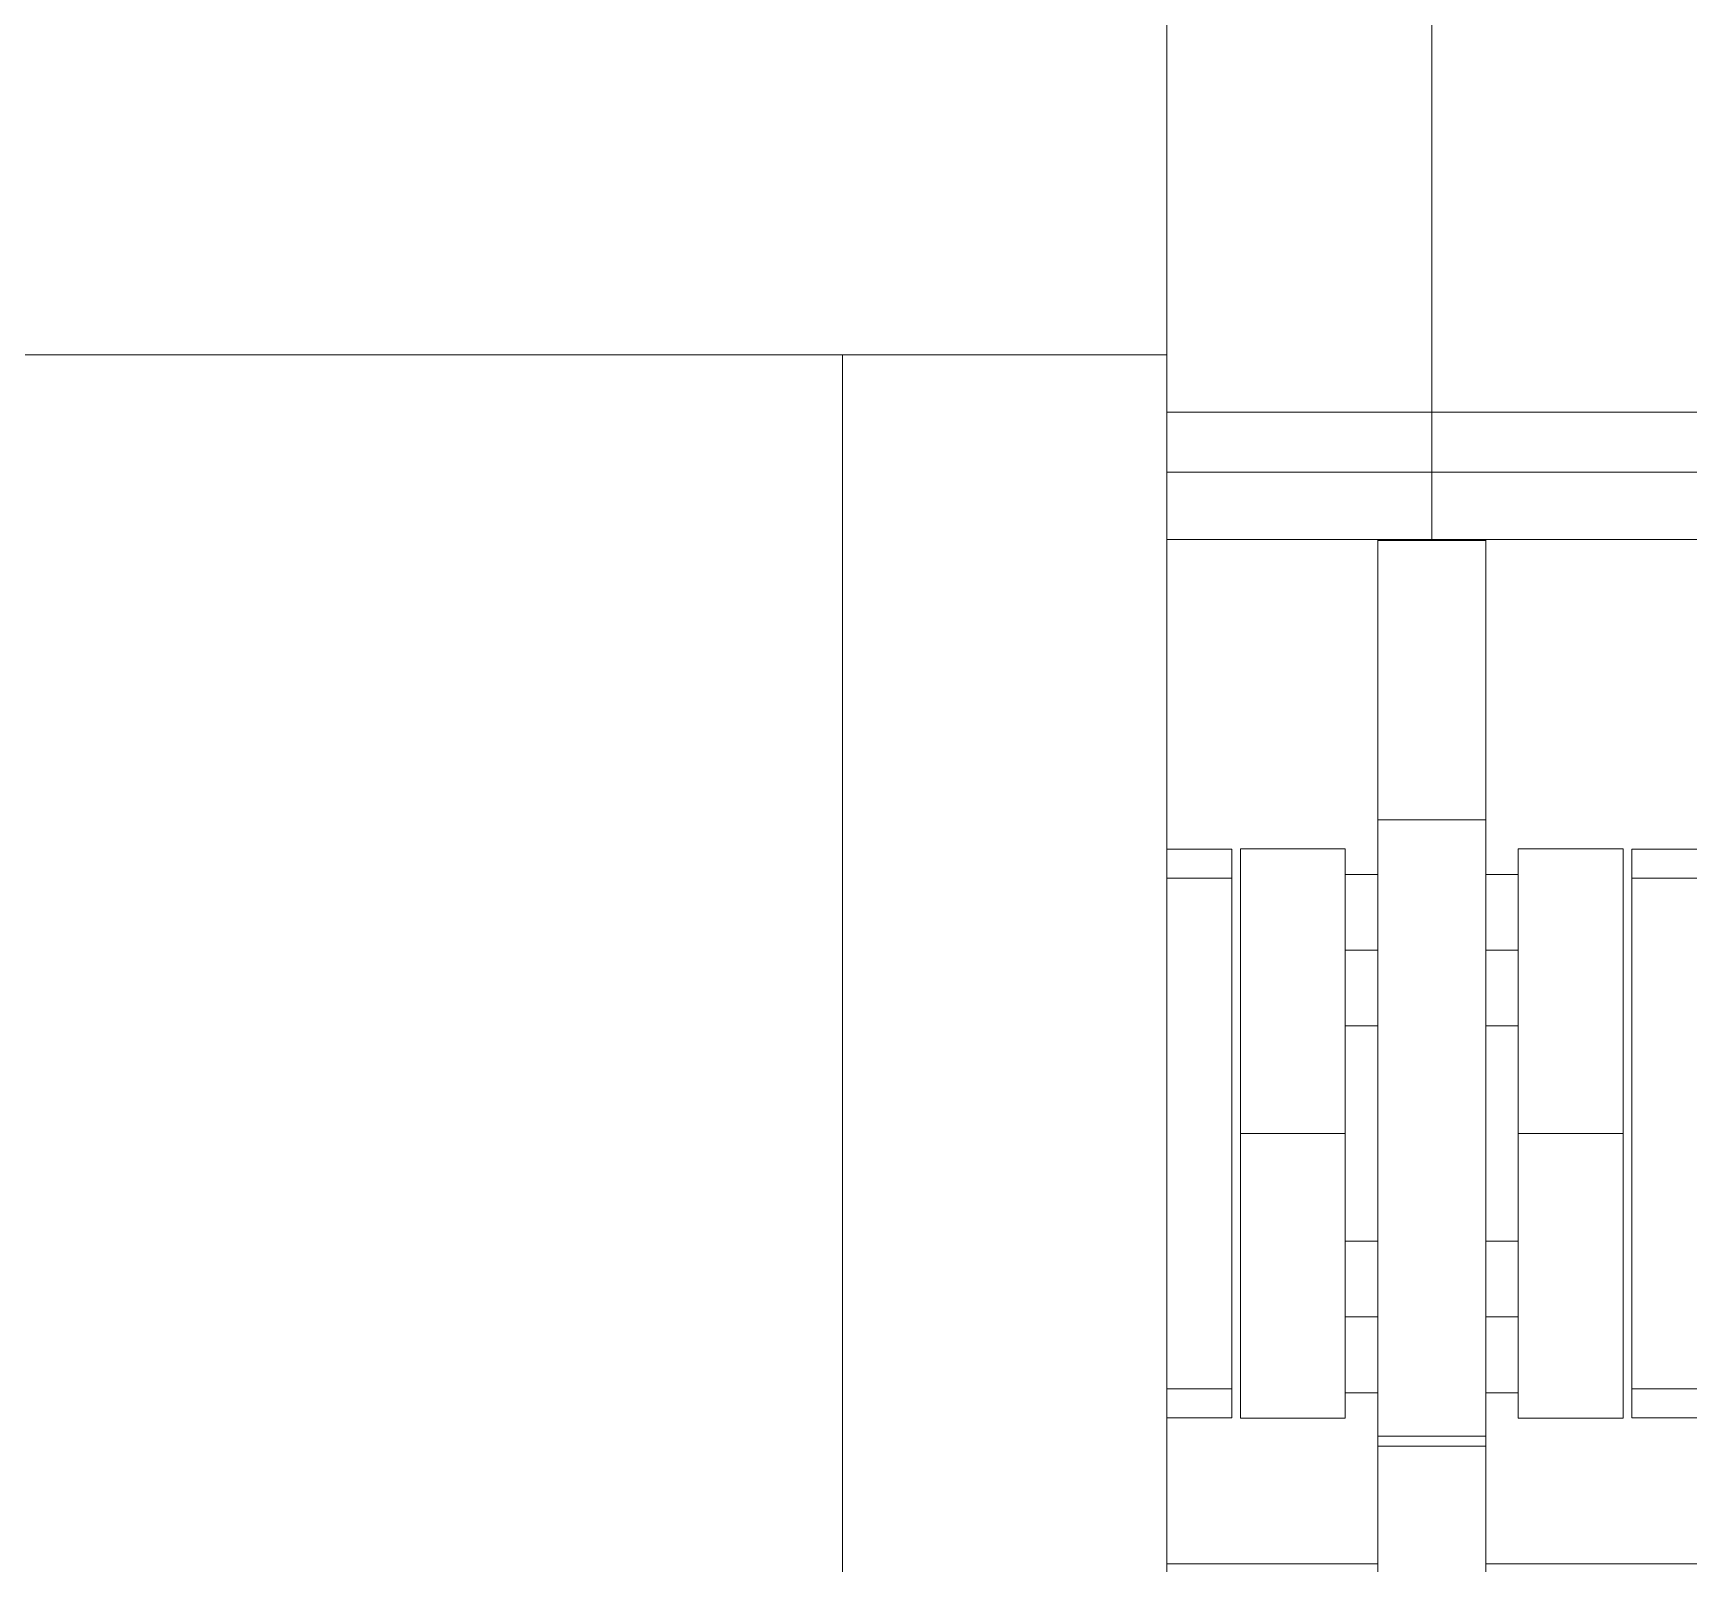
# Model space of a CAD drawing. Header units: millimetres. Extents: x -46169 to 237885, y -84465 to 18123.
# Drawn here: x 117610.4 to 117764.2, y -80615.1 to -80473.6 of the extents above; entities that cross this region are included whole.
import ezdxf

# ---------------------------------------------------------------- set-up
doc = ezdxf.new("R2010")
doc.units = ezdxf.units.MM
doc.header["$MEASUREMENT"] = 0
doc.linetypes.add('Wipeout_Contour', pattern=[1000, 0, -1000])
doc.layers.add('New_A-20-M_Floor_Slab', color=7, linetype='Continuous')
doc.layers.add('New_A-35-M_FFE_Fixed', color=7, linetype='Continuous')
doc.layers.add('New_A-20-M_Floor_Slab_Pen_No__89', color=8, linetype='Continuous', lineweight=20)
doc.layers.add('New_A-35-M_FFE_Fixed_Pen_No__1', color=7, linetype='Continuous', lineweight=13)

# ---------------------------------------------------------------- blocks, each defined once
blk = doc.blocks.new('Section Elem_7_2', base_point=(64459.15, -84332.61))
at = {"color": 254, "linetype": 'Wipeout_Contour', "lineweight": 0, "ltscale": 2282536.204057424}
blk.add_wipeout([(117715.23, -80520.4), (117715.23, -80549.04), (117721.23, -80549.04), (117721.23, -80601.62), (117715.23, -80601.62), (117715.23, -80615.11), (117734.73, -80615.11), (117734.73, -80599.29), (117731.73, -80599.29), (117731.73, -80601.65), (117722.05, -80601.65), (117722.05, -80549.01), (117731.73, -80549.01), (117731.73, -80551.38), (117734.73, -80551.38), (117734.73, -80520.4)], dxfattribs=at).dxf.layer = 'New_A-20-M_Floor_Slab'
at = {"color": 254, "linetype": 'Wipeout_Contour', "lineweight": 0, "ltscale": 2282904.390494386}
blk.add_wipeout([(117764.23, -80520.4), (117744.73, -80520.4), (117744.73, -80551.38), (117747.73, -80551.38), (117747.73, -80549.01), (117757.42, -80549.01), (117757.42, -80601.65), (117747.73, -80601.65), (117747.73, -80599.29), (117744.73, -80599.29), (117744.73, -80615.11), (117764.23, -80615.11), (117764.23, -80601.62), (117758.23, -80601.62), (117758.23, -80549.04), (117764.23, -80549.04)], dxfattribs=at).dxf.layer = 'New_A-20-M_Floor_Slab'
at = {"color": 254, "linetype": 'Wipeout_Contour', "lineweight": 0, "ltscale": 570662.751442}
blk.add_wipeout([(117731.73, -80585.29), (117734.73, -80585.29), (117734.73, -80565.38), (117731.73, -80565.38)], dxfattribs=at).dxf.layer = 'New_A-20-M_Floor_Slab'
at = {"color": 254, "linetype": 'Wipeout_Contour', "lineweight": 0, "ltscale": 570705.664948}
blk.add_wipeout([(117747.73, -80565.38), (117744.73, -80565.38), (117744.73, -80585.29), (117747.73, -80585.29)], dxfattribs=at).dxf.layer = 'New_A-20-M_Floor_Slab'
blk = doc.blocks.new('Section Elem_28_2', base_point=(64459.15, -84332.61))
at = {"color": 254, "linetype": 'Wipeout_Contour', "lineweight": 0, "ltscale": 570502.796897}
blk.add_wipeout([(117739.73, -80480.58), (117764.23, -80480.58), (117764.23, -80473.58), (117739.73, -80473.58)], dxfattribs=at).dxf.layer = 'New_A-35-M_FFE_Fixed'
at = {"color": 254, "linetype": 'Wipeout_Contour', "lineweight": 0, "ltscale": 570534.452948}
blk.add_wipeout([(117764.23, -80487.59), (117739.73, -80487.59), (117739.73, -80494.61), (117764.23, -80494.61)], dxfattribs=at).dxf.layer = 'New_A-35-M_FFE_Fixed'
at = {"color": 254, "linetype": 'Wipeout_Contour', "lineweight": 0, "ltscale": 570579.355009}
blk.add_wipeout([(117739.73, -80511.45), (117764.23, -80511.45), (117764.23, -80510.54), (117739.73, -80510.54)], dxfattribs=at).dxf.layer = 'New_A-35-M_FFE_Fixed'
at = {"color": 254, "linetype": 'Wipeout_Contour', "lineweight": 0, "ltscale": 570566.220033}
blk.add_wipeout([(117744.73, -80525.7), (117744.73, -80520.48), (117734.73, -80520.48), (117734.73, -80525.7)], dxfattribs=at).dxf.layer = 'New_A-35-M_FFE_Fixed'
at = {"color": 254, "linetype": 'Wipeout_Contour', "lineweight": 0, "ltscale": 570624.747962}
blk.add_wipeout([(117744.73, -80549.83), (117744.73, -80548.19), (117734.73, -80548.19), (117734.73, -80549.83)], dxfattribs=at).dxf.layer = 'New_A-35-M_FFE_Fixed'
at = {"color": 254, "linetype": 'Wipeout_Contour', "lineweight": 0, "ltscale": 570669.420152}
blk.add_wipeout([(117747.73, -80551.02), (117757.42, -80551.02), (117757.42, -80549.01), (117747.73, -80549.01)], dxfattribs=at).dxf.layer = 'New_A-35-M_FFE_Fixed'
at = {"color": 254, "linetype": 'Wipeout_Contour', "lineweight": 0, "ltscale": 570699.409417}
blk.add_wipeout([(117758.23, -80551.72), (117764.23, -80551.72), (117764.23, -80549.56), (117758.23, -80549.56)], dxfattribs=at).dxf.layer = 'New_A-35-M_FFE_Fixed'
at = {"color": 254, "linetype": 'Wipeout_Contour', "lineweight": 0, "ltscale": 570644.096842}
blk.add_wipeout([(117744.73, -80561.63), (117744.73, -80553.51), (117734.73, -80553.51), (117734.73, -80561.63)], dxfattribs=at).dxf.layer = 'New_A-35-M_FFE_Fixed'
at = {"color": 254, "linetype": 'Wipeout_Contour', "lineweight": 0, "ltscale": 570715.228942}
blk.add_wipeout([(117747.73, -80565.26), (117747.73, -80575.33), (117757.42, -80575.33), (117757.42, -80565.26)], dxfattribs=at).dxf.layer = 'New_A-35-M_FFE_Fixed'
at = {"color": 254, "linetype": 'Wipeout_Contour', "lineweight": 0, "ltscale": 570728.932397}
blk.add_wipeout([(117734.73, -80598.86), (117744.73, -80598.86), (117744.73, -80591.39), (117734.73, -80591.39)], dxfattribs=at).dxf.layer = 'New_A-35-M_FFE_Fixed'
at = {"color": 254, "linetype": 'Wipeout_Contour', "lineweight": 0, "ltscale": 570783.800675}
blk.add_wipeout([(117757.42, -80599.65), (117747.73, -80599.65), (117747.73, -80601.65), (117757.42, -80601.65)], dxfattribs=at).dxf.layer = 'New_A-35-M_FFE_Fixed'
at = {"color": 254, "linetype": 'Wipeout_Contour', "lineweight": 0, "ltscale": 570813.984993}
blk.add_wipeout([(117764.23, -80601.11), (117758.23, -80601.11), (117758.23, -80601.62), (117764.23, -80601.62)], dxfattribs=at).dxf.layer = 'New_A-35-M_FFE_Fixed'
at = {"color": 254, "linetype": 'Wipeout_Contour', "lineweight": 0, "ltscale": 570748.834658}
blk.add_wipeout([(117744.73, -80604.23), (117744.73, -80603.64), (117734.73, -80603.64), (117734.73, -80604.23)], dxfattribs=at).dxf.layer = 'New_A-35-M_FFE_Fixed'
at = {"color": 254, "linetype": 'Wipeout_Contour', "lineweight": 0, "ltscale": 570755.812367}
blk.add_wipeout([(117744.73, -80607.94), (117744.73, -80606.1), (117734.73, -80606.1), (117734.73, -80607.94)], dxfattribs=at).dxf.layer = 'New_A-35-M_FFE_Fixed'
at = {"color": 254, "linetype": 'Wipeout_Contour', "lineweight": 0, "ltscale": 570767.938296}
blk.add_wipeout([(117744.73, -80611.52), (117734.73, -80611.52), (117734.73, -80613.26), (117744.73, -80613.26)], dxfattribs=at).dxf.layer = 'New_A-35-M_FFE_Fixed'
at = {"color": 254, "linetype": 'Wipeout_Contour', "lineweight": 0, "ltscale": 570775.644525}
blk.add_wipeout([(117744.73, -80616.64), (117744.73, -80614.96), (117734.73, -80614.96), (117734.73, -80616.64)], dxfattribs=at).dxf.layer = 'New_A-35-M_FFE_Fixed'
at = {"layer": 'New_A-35-M_FFE_Fixed_Pen_No__1', "linetype": 'Continuous'}
for p, q in [((117757.42, -80549.01), (117747.73, -80549.01)), ((117757.42, -80601.65), (117747.73, -80601.65))]:
    blk.add_line(p, q, dxfattribs=at)
at = {"color": 254, "linetype": 'Wipeout_Contour', "lineweight": 0, "ltscale": 570518.609443}
blk.add_wipeout([(117739.73, -80487.59), (117764.23, -80487.59), (117764.23, -80480.58), (117739.73, -80480.58)], dxfattribs=at).dxf.layer = 'New_A-35-M_FFE_Fixed'
at = {"color": 254, "linetype": 'Wipeout_Contour', "lineweight": 0, "ltscale": 570550.29287}
blk.add_wipeout([(117739.73, -80501.63), (117764.23, -80501.63), (117764.23, -80494.61), (117739.73, -80494.61)], dxfattribs=at).dxf.layer = 'New_A-35-M_FFE_Fixed'
at = {"color": 254, "linetype": 'Wipeout_Contour', "lineweight": 0, "ltscale": 713199.987914}
blk.add_wipeout([(117739.73, -80520.4), (117734.73, -80520.4), (117734.73, -80520.48), (117744.73, -80520.48), (117744.73, -80520.4)], dxfattribs=at).dxf.layer = 'New_A-35-M_FFE_Fixed'
at = {"color": 254, "linetype": 'Wipeout_Contour', "lineweight": 0, "ltscale": 570577.678496}
blk.add_wipeout([(117744.73, -80525.7), (117734.73, -80525.7), (117734.73, -80530.63), (117744.73, -80530.63)], dxfattribs=at).dxf.layer = 'New_A-35-M_FFE_Fixed'
at = {"color": 254, "linetype": 'Wipeout_Contour', "lineweight": 0, "ltscale": 570696.389973}
blk.add_wipeout([(117764.23, -80549.04), (117758.23, -80549.04), (117758.23, -80549.56), (117764.23, -80549.56)], dxfattribs=at).dxf.layer = 'New_A-35-M_FFE_Fixed'
at = {"color": 254, "linetype": 'Wipeout_Contour', "lineweight": 0, "ltscale": 570678.125208}
blk.add_wipeout([(117747.73, -80556.72), (117757.42, -80556.72), (117757.42, -80551.02), (117747.73, -80551.02)], dxfattribs=at).dxf.layer = 'New_A-35-M_FFE_Fixed'
at = {"color": 254, "linetype": 'Wipeout_Contour', "lineweight": 0, "ltscale": 570664.416519}
blk.add_wipeout([(117744.73, -80571.51), (117744.73, -80561.63), (117734.73, -80561.63), (117734.73, -80571.51)], dxfattribs=at).dxf.layer = 'New_A-35-M_FFE_Fixed'
at = {"color": 254, "linetype": 'Wipeout_Contour', "lineweight": 0, "ltscale": 570775.092334}
blk.add_wipeout([(117757.42, -80593.94), (117747.73, -80593.94), (117747.73, -80599.65), (117757.42, -80599.65)], dxfattribs=at).dxf.layer = 'New_A-35-M_FFE_Fixed'
at = {"color": 254, "linetype": 'Wipeout_Contour', "lineweight": 0, "ltscale": 570810.964284}
blk.add_wipeout([(117758.23, -80598.94), (117758.23, -80601.11), (117764.23, -80601.11), (117764.23, -80598.94)], dxfattribs=at).dxf.layer = 'New_A-35-M_FFE_Fixed'
at = {"color": 254, "linetype": 'Wipeout_Contour', "lineweight": 0, "ltscale": 570744.56081}
blk.add_wipeout([(117734.73, -80603.32), (117744.73, -80603.32), (117744.73, -80600.77), (117734.73, -80600.77)], dxfattribs=at).dxf.layer = 'New_A-35-M_FFE_Fixed'
at = {"color": 254, "linetype": 'Wipeout_Contour', "lineweight": 0, "ltscale": 570753.50799}
blk.add_wipeout([(117734.73, -80606.1), (117744.73, -80606.1), (117744.73, -80605.9), (117734.73, -80605.9)], dxfattribs=at).dxf.layer = 'New_A-35-M_FFE_Fixed'
at = {"color": 254, "linetype": 'Wipeout_Contour', "lineweight": 0, "ltscale": 570763.971817}
blk.add_wipeout([(117734.73, -80611.52), (117744.73, -80611.52), (117744.73, -80609.75), (117734.73, -80609.75)], dxfattribs=at).dxf.layer = 'New_A-35-M_FFE_Fixed'
at = {"color": 254, "linetype": 'Wipeout_Contour', "lineweight": 0, "ltscale": 570771.829214}
blk.add_wipeout([(117734.73, -80614.96), (117744.73, -80614.96), (117744.73, -80613.26), (117734.73, -80613.26)], dxfattribs=at).dxf.layer = 'New_A-35-M_FFE_Fixed'
at = {"layer": 'New_A-35-M_FFE_Fixed_Pen_No__1', "linetype": 'Continuous'}
for p, q in [((117757.42, -80551.02), (117757.42, -80549.01)), ((117764.23, -80549.04), (117758.23, -80549.04)), ((117758.23, -80549.56), (117758.23, -80549.04)), ((117757.42, -80601.65), (117757.42, -80599.65)), ((117758.23, -80601.62), (117758.23, -80601.11)), ((117764.23, -80601.62), (117758.23, -80601.62))]:
    blk.add_line(p, q, dxfattribs=at)
at = {"color": 254, "linetype": 'Wipeout_Contour', "lineweight": 0, "ltscale": 570566.094699}
blk.add_wipeout([(117739.73, -80508.61), (117764.23, -80508.61), (117764.23, -80501.63), (117739.73, -80501.63)], dxfattribs=at).dxf.layer = 'New_A-35-M_FFE_Fixed'
at = {"color": 254, "linetype": 'Wipeout_Contour', "lineweight": 0, "ltscale": 570593.569017}
blk.add_wipeout([(117764.23, -80514.18), (117739.73, -80514.18), (117739.73, -80520.4), (117764.23, -80520.4)], dxfattribs=at).dxf.layer = 'New_A-35-M_FFE_Fixed'
at = {"color": 254, "linetype": 'Wipeout_Contour', "lineweight": 0, "ltscale": 570588.283341}
blk.add_wipeout([(117744.73, -80535.1), (117744.73, -80530.63), (117734.73, -80530.63), (117734.73, -80535.1)], dxfattribs=at).dxf.layer = 'New_A-35-M_FFE_Fixed'
at = {"color": 254, "linetype": 'Wipeout_Contour', "lineweight": 0, "ltscale": 570652.155897}
blk.add_wipeout([(117744.73, -80551.38), (117744.73, -80551.91), (117747.73, -80551.91), (117747.73, -80551.38)], dxfattribs=at).dxf.layer = 'New_A-35-M_FFE_Fixed'
at = {"color": 254, "linetype": 'Wipeout_Contour', "lineweight": 0, "ltscale": 570755.186488}
blk.add_wipeout([(117758.23, -80551.72), (117758.23, -80598.94), (117764.23, -80598.94), (117764.23, -80551.72)], dxfattribs=at).dxf.layer = 'New_A-35-M_FFE_Fixed'
at = {"color": 254, "linetype": 'Wipeout_Contour', "lineweight": 0, "ltscale": 570694.21076}
blk.add_wipeout([(117747.73, -80556.72), (117747.73, -80565.26), (117757.42, -80565.26), (117757.42, -80556.72)], dxfattribs=at).dxf.layer = 'New_A-35-M_FFE_Fixed'
at = {"color": 254, "linetype": 'Wipeout_Contour', "lineweight": 0, "ltscale": 570687.269942}
blk.add_wipeout([(117744.73, -80581.87), (117744.73, -80571.51), (117734.73, -80571.51), (117734.73, -80581.87)], dxfattribs=at).dxf.layer = 'New_A-35-M_FFE_Fixed'
at = {"color": 254, "linetype": 'Wipeout_Contour', "lineweight": 0, "ltscale": 570759.002122}
blk.add_wipeout([(117747.73, -80585.4), (117747.73, -80593.94), (117757.42, -80593.94), (117757.42, -80585.4)], dxfattribs=at).dxf.layer = 'New_A-35-M_FFE_Fixed'
at = {"color": 254, "linetype": 'Wipeout_Contour', "lineweight": 0, "ltscale": 570759.182454}
blk.add_wipeout([(117744.73, -80599.29), (117747.73, -80599.29), (117747.73, -80598.75), (117744.73, -80598.75)], dxfattribs=at).dxf.layer = 'New_A-35-M_FFE_Fixed'
at = {"color": 254, "linetype": 'Wipeout_Contour', "lineweight": 0, "ltscale": 570760.888952}
blk.add_wipeout([(117734.73, -80609.75), (117744.73, -80609.75), (117744.73, -80608.79), (117734.73, -80608.79)], dxfattribs=at).dxf.layer = 'New_A-35-M_FFE_Fixed'
at = {"layer": 'New_A-35-M_FFE_Fixed_Pen_No__1', "linetype": 'Continuous'}
for p, q in [((117764.23, -80520.4), (117739.73, -80520.4)), ((117747.73, -80551.02), (117747.73, -80549.01)), ((117758.23, -80551.72), (117758.23, -80549.56)), ((117757.42, -80556.72), (117757.42, -80551.02)), ((117758.23, -80598.94), (117758.23, -80551.72)), ((117764.23, -80551.72), (117758.23, -80551.72)), ((117757.42, -80565.26), (117757.42, -80556.72)), ((117757.42, -80599.65), (117757.42, -80593.94)), ((117758.23, -80601.11), (117758.23, -80598.94)), ((117764.23, -80598.94), (117758.23, -80598.94)), ((117747.73, -80601.65), (117747.73, -80599.65))]:
    blk.add_line(p, q, dxfattribs=at)
at = {"color": 254, "linetype": 'Wipeout_Contour', "lineweight": 0, "ltscale": 570575.076651}
blk.add_wipeout([(117739.73, -80509.58), (117764.23, -80509.58), (117764.23, -80508.61), (117739.73, -80508.61)], dxfattribs=at).dxf.layer = 'New_A-35-M_FFE_Fixed'
at = {"color": 254, "linetype": 'Wipeout_Contour', "lineweight": 0, "ltscale": 570586.2889}
blk.add_wipeout([(117739.73, -80514.18), (117764.23, -80514.18), (117764.23, -80513.95), (117739.73, -80513.95)], dxfattribs=at).dxf.layer = 'New_A-35-M_FFE_Fixed'
at = {"color": 254, "linetype": 'Wipeout_Contour', "lineweight": 0, "ltscale": 570597.695519}
blk.add_wipeout([(117744.73, -80535.1), (117734.73, -80535.1), (117734.73, -80538.96), (117744.73, -80538.96)], dxfattribs=at).dxf.layer = 'New_A-35-M_FFE_Fixed'
at = {"color": 254, "linetype": 'Wipeout_Contour', "lineweight": 0, "ltscale": 570654.471177}
blk.add_wipeout([(117744.73, -80551.91), (117744.73, -80553.43), (117747.73, -80553.43), (117747.73, -80551.91)], dxfattribs=at).dxf.layer = 'New_A-35-M_FFE_Fixed'
at = {"color": 254, "linetype": 'Wipeout_Contour', "lineweight": 0, "ltscale": 570670.389569}
blk.add_wipeout([(117744.73, -80561.05), (117747.73, -80561.05), (117747.73, -80558.38), (117744.73, -80558.38)], dxfattribs=at).dxf.layer = 'New_A-35-M_FFE_Fixed'
at = {"color": 254, "linetype": 'Wipeout_Contour', "lineweight": 0, "ltscale": 713354.285857}
blk.add_wipeout([(117744.73, -80565.38), (117747.73, -80565.38), (117747.73, -80565.26), (117747.73, -80564.84), (117744.73, -80564.84)], dxfattribs=at).dxf.layer = 'New_A-35-M_FFE_Fixed'
at = {"color": 254, "linetype": 'Wipeout_Contour', "lineweight": 0, "ltscale": 570737.980643}
blk.add_wipeout([(117747.73, -80575.33), (117747.73, -80585.4), (117757.42, -80585.4), (117757.42, -80575.33)], dxfattribs=at).dxf.layer = 'New_A-35-M_FFE_Fixed'
at = {"color": 254, "linetype": 'Wipeout_Contour', "lineweight": 0, "ltscale": 570709.733401}
blk.add_wipeout([(117734.73, -80591.39), (117744.73, -80591.39), (117744.73, -80581.87), (117734.73, -80581.87)], dxfattribs=at).dxf.layer = 'New_A-35-M_FFE_Fixed'
at = {"color": 254, "linetype": 'Wipeout_Contour', "lineweight": 0, "ltscale": 713434.813978}
blk.add_wipeout([(117747.73, -80592.29), (117744.73, -80592.29), (117744.73, -80594.97), (117747.73, -80594.97), (117747.73, -80593.94)], dxfattribs=at).dxf.layer = 'New_A-35-M_FFE_Fixed'
at = {"color": 254, "linetype": 'Wipeout_Contour', "lineweight": 0, "ltscale": 713446.654298}
blk.add_wipeout([(117744.73, -80597.24), (117744.73, -80598.75), (117747.73, -80598.75), (117747.73, -80597.72), (117747.73, -80597.24)], dxfattribs=at).dxf.layer = 'New_A-35-M_FFE_Fixed'
at = {"layer": 'New_A-35-M_FFE_Fixed_Pen_No__1', "linetype": 'Continuous'}
for p, q in [((117764.23, -80508.61), (117739.73, -80508.61)), ((117747.73, -80551.38), (117744.73, -80551.38)), ((117757.42, -80575.33), (117757.42, -80565.26)), ((117757.42, -80575.33), (117747.73, -80575.33)), ((117757.42, -80585.4), (117757.42, -80575.33)), ((117757.42, -80593.94), (117757.42, -80585.4)), ((117747.73, -80599.29), (117744.73, -80599.29))]:
    blk.add_line(p, q, dxfattribs=at)
at = {"color": 254, "linetype": 'Wipeout_Contour', "lineweight": 0, "ltscale": 570577.251346}
blk.add_wipeout([(117764.23, -80509.58), (117739.73, -80509.58), (117739.73, -80510.54), (117764.23, -80510.54)], dxfattribs=at).dxf.layer = 'New_A-35-M_FFE_Fixed'
at = {"color": 254, "linetype": 'Wipeout_Contour', "lineweight": 0, "ltscale": 570584.478645}
blk.add_wipeout([(117739.73, -80513.55), (117764.23, -80513.55), (117764.23, -80512.98), (117739.73, -80512.98)], dxfattribs=at).dxf.layer = 'New_A-35-M_FFE_Fixed'
at = {"color": 254, "linetype": 'Wipeout_Contour', "lineweight": 0, "ltscale": 570605.614081}
blk.add_wipeout([(117734.73, -80538.96), (117734.73, -80542.11), (117744.73, -80542.11), (117744.73, -80538.96)], dxfattribs=at).dxf.layer = 'New_A-35-M_FFE_Fixed'
at = {"color": 254, "linetype": 'Wipeout_Contour', "lineweight": 0, "ltscale": 570658.74934}
blk.add_wipeout([(117744.73, -80553.43), (117744.73, -80555.7), (117747.73, -80555.7), (117747.73, -80553.43)], dxfattribs=at).dxf.layer = 'New_A-35-M_FFE_Fixed'
at = {"color": 254, "linetype": 'Wipeout_Contour', "lineweight": 0, "ltscale": 570680.257995}
blk.add_wipeout([(117747.73, -80563.33), (117744.73, -80563.33), (117744.73, -80564.84), (117747.73, -80564.84)], dxfattribs=at).dxf.layer = 'New_A-35-M_FFE_Fixed'
at = {"color": 254, "linetype": 'Wipeout_Contour', "lineweight": 0, "ltscale": 713411.526882}
blk.add_wipeout([(117747.73, -80585.29), (117744.73, -80585.29), (117744.73, -80585.82), (117747.73, -80585.82), (117747.73, -80585.4)], dxfattribs=at).dxf.layer = 'New_A-35-M_FFE_Fixed'
at = {"color": 254, "linetype": 'Wipeout_Contour', "lineweight": 0, "ltscale": 570752.586673}
blk.add_wipeout([(117744.73, -80594.97), (117744.73, -80597.24), (117747.73, -80597.24), (117747.73, -80594.97)], dxfattribs=at).dxf.layer = 'New_A-35-M_FFE_Fixed'
at = {"layer": 'New_A-35-M_FFE_Fixed_Pen_No__1', "linetype": 'Continuous'}
for p, q in [((117747.73, -80565.38), (117744.73, -80565.38)), ((117747.73, -80575.33), (117747.73, -80565.26)), ((117747.73, -80599.65), (117747.73, -80593.94))]:
    blk.add_line(p, q, dxfattribs=at)
at = {"color": 254, "linetype": 'Wipeout_Contour', "lineweight": 0, "ltscale": 570583.038015}
blk.add_wipeout([(117739.73, -80512.98), (117764.23, -80512.98), (117764.23, -80512.27), (117739.73, -80512.27)], dxfattribs=at).dxf.layer = 'New_A-35-M_FFE_Fixed'
at = {"color": 254, "linetype": 'Wipeout_Contour', "lineweight": 0, "ltscale": 570611.785808}
blk.add_wipeout([(117744.73, -80544.43), (117744.73, -80542.11), (117734.73, -80542.11), (117734.73, -80544.43)], dxfattribs=at).dxf.layer = 'New_A-35-M_FFE_Fixed'
at = {"color": 254, "linetype": 'Wipeout_Contour', "lineweight": 0, "ltscale": 713331.004428}
blk.add_wipeout([(117744.73, -80555.7), (117744.73, -80558.38), (117747.73, -80558.38), (117747.73, -80556.72), (117747.73, -80555.7)], dxfattribs=at).dxf.layer = 'New_A-35-M_FFE_Fixed'
at = {"color": 254, "linetype": 'Wipeout_Contour', "lineweight": 0, "ltscale": 570675.979541}
blk.add_wipeout([(117744.73, -80563.33), (117747.73, -80563.33), (117747.73, -80561.05), (117744.73, -80561.05)], dxfattribs=at).dxf.layer = 'New_A-35-M_FFE_Fixed'
at = {"color": 254, "linetype": 'Wipeout_Contour', "lineweight": 0, "ltscale": 570731.072245}
blk.add_wipeout([(117747.73, -80585.82), (117744.73, -80585.82), (117744.73, -80587.34), (117747.73, -80587.34)], dxfattribs=at).dxf.layer = 'New_A-35-M_FFE_Fixed'
at = {"layer": 'New_A-35-M_FFE_Fixed_Pen_No__1', "linetype": 'Continuous'}
for p, q in [((117747.73, -80556.72), (117747.73, -80551.02)), ((117747.73, -80565.26), (117747.73, -80556.72)), ((117747.73, -80558.38), (117744.73, -80558.38)), ((117747.73, -80585.4), (117747.73, -80575.33)), ((117747.73, -80585.29), (117744.73, -80585.29))]:
    blk.add_line(p, q, dxfattribs=at)
at = {"color": 254, "linetype": 'Wipeout_Contour', "lineweight": 0, "ltscale": 570581.30843}
blk.add_wipeout([(117739.73, -80512.27), (117764.23, -80512.27), (117764.23, -80511.45), (117739.73, -80511.45)], dxfattribs=at).dxf.layer = 'New_A-35-M_FFE_Fixed'
at = {"color": 254, "linetype": 'Wipeout_Contour', "lineweight": 0, "ltscale": 570585.576058}
blk.add_wipeout([(117739.73, -80513.95), (117764.23, -80513.95), (117764.23, -80513.55), (117739.73, -80513.55)], dxfattribs=at).dxf.layer = 'New_A-35-M_FFE_Fixed'
at = {"color": 254, "linetype": 'Wipeout_Contour', "lineweight": 0, "ltscale": 570616.013329}
blk.add_wipeout([(117744.73, -80545.85), (117744.73, -80544.43), (117734.73, -80544.43), (117734.73, -80545.85)], dxfattribs=at).dxf.layer = 'New_A-35-M_FFE_Fixed'
at = {"color": 254, "linetype": 'Wipeout_Contour', "lineweight": 0, "ltscale": 570735.3516}
blk.add_wipeout([(117747.73, -80587.34), (117744.73, -80587.34), (117744.73, -80589.61), (117747.73, -80589.61)], dxfattribs=at).dxf.layer = 'New_A-35-M_FFE_Fixed'
at = {"layer": 'New_A-35-M_FFE_Fixed_Pen_No__1', "linetype": 'Continuous'}
blk.add_line((117764.23, -80514.18), (117739.73, -80514.18), dxfattribs=at)
at = {"color": 254, "linetype": 'Wipeout_Contour', "lineweight": 0, "ltscale": 570618.161439}
blk.add_wipeout([(117744.73, -80545.85), (117734.73, -80545.85), (117734.73, -80546.33), (117744.73, -80546.33)], dxfattribs=at).dxf.layer = 'New_A-35-M_FFE_Fixed'
at = {"color": 254, "linetype": 'Wipeout_Contour', "lineweight": 0, "ltscale": 570740.942944}
blk.add_wipeout([(117744.73, -80592.29), (117747.73, -80592.29), (117747.73, -80589.61), (117744.73, -80589.61)], dxfattribs=at).dxf.layer = 'New_A-35-M_FFE_Fixed'
at = {"layer": 'New_A-35-M_FFE_Fixed_Pen_No__1', "linetype": 'Continuous'}
for p, q in [((117747.73, -80593.94), (117747.73, -80585.4)), ((117747.73, -80592.29), (117744.73, -80592.29))]:
    blk.add_line(p, q, dxfattribs=at)
at = {"color": 254, "linetype": 'Wipeout_Contour', "lineweight": 0, "ltscale": 570619.887818}
blk.add_wipeout([(117744.73, -80547.38), (117744.73, -80546.33), (117734.73, -80546.33), (117734.73, -80547.38)], dxfattribs=at).dxf.layer = 'New_A-35-M_FFE_Fixed'
blk = doc.blocks.new('Section Elem_29_2', base_point=(64459.15, -84332.61))
at = {"layer": 'New_A-35-M_FFE_Fixed_Pen_No__1', "linetype": 'Continuous'}
for p, q in [((117744.73, -80520.48), (117744.73, -80520.4)), ((117744.73, -80525.7), (117744.73, -80520.48)), ((117734.73, -80530.63), (117734.73, -80525.7)), ((117744.73, -80530.63), (117744.73, -80525.7)), ((117734.73, -80535.1), (117734.73, -80530.63)), ((117744.73, -80535.1), (117744.73, -80530.63)), ((117734.73, -80538.96), (117734.73, -80535.1)), ((117744.73, -80538.96), (117744.73, -80535.1)), ((117734.73, -80542.11), (117734.73, -80538.96)), ((117744.73, -80542.11), (117744.73, -80538.96)), ((117734.73, -80544.43), (117734.73, -80542.11)), ((117744.73, -80544.43), (117744.73, -80542.11)), ((117734.73, -80545.85), (117734.73, -80544.43)), ((117744.73, -80545.85), (117744.73, -80544.43)), ((117734.73, -80546.33), (117734.73, -80545.85)), ((117734.73, -80546.33), (117744.73, -80546.33)), ((117744.73, -80546.33), (117744.73, -80545.85)), ((117744.73, -80571.51), (117744.73, -80561.63)), ((117734.73, -80581.87), (117734.73, -80571.51)), ((117744.73, -80581.87), (117744.73, -80571.51)), ((117744.73, -80591.39), (117744.73, -80581.87)), ((117734.73, -80611.52), (117734.73, -80609.75)), ((117744.73, -80611.52), (117744.73, -80609.75)), ((117734.73, -80613.26), (117734.73, -80611.52)), ((117744.73, -80613.26), (117744.73, -80611.52)), ((117734.73, -80614.96), (117734.73, -80613.26)), ((117744.73, -80614.96), (117744.73, -80613.26)), ((117734.73, -80616.64), (117734.73, -80614.96)), ((117744.73, -80616.64), (117744.73, -80614.96))]:
    blk.add_line(p, q, dxfattribs=at)
at = {"color": 254, "linetype": 'Wipeout_Contour', "lineweight": 0, "ltscale": 854245.128093}
blk.add_wipeout([(117715.23, -80346.96), (117214.23, -80346.96), (117214.23, -80503.33), (117244.23, -80503.33), (117685.23, -80503.33), (117715.23, -80503.33)], dxfattribs=at).dxf.layer = 'New_A-35-M_FFE_Fixed'
at = {"color": 254, "linetype": 'Wipeout_Contour', "lineweight": 0, "ltscale": 570621.982595}
blk.add_wipeout([(117734.73, -80548.19), (117744.73, -80548.19), (117744.73, -80547.38), (117734.73, -80547.38)], dxfattribs=at).dxf.layer = 'New_A-35-M_FFE_Fixed'
at = {"color": 254, "linetype": 'Wipeout_Contour', "lineweight": 0, "ltscale": 570557.451789}
blk.add_wipeout([(117715.23, -80551.72), (117721.23, -80551.72), (117721.23, -80549.56), (117715.23, -80549.56)], dxfattribs=at).dxf.layer = 'New_A-35-M_FFE_Fixed'
at = {"color": 254, "linetype": 'Wipeout_Contour', "lineweight": 0, "ltscale": 570584.618863}
blk.add_wipeout([(117722.05, -80549.01), (117722.05, -80551.02), (117731.73, -80551.02), (117731.73, -80549.01)], dxfattribs=at).dxf.layer = 'New_A-35-M_FFE_Fixed'
at = {"color": 254, "linetype": 'Wipeout_Contour', "lineweight": 0, "ltscale": 570630.764867}
blk.add_wipeout([(117734.73, -80553.51), (117744.73, -80553.51), (117744.73, -80549.83), (117734.73, -80549.83)], dxfattribs=at).dxf.layer = 'New_A-35-M_FFE_Fixed'
at = {"color": 254, "linetype": 'Wipeout_Contour', "lineweight": 0, "ltscale": 570630.43446}
blk.add_wipeout([(117731.73, -80565.26), (117722.05, -80565.26), (117722.05, -80575.33), (117731.73, -80575.33)], dxfattribs=at).dxf.layer = 'New_A-35-M_FFE_Fixed'
at = {"color": 254, "linetype": 'Wipeout_Contour', "lineweight": 0, "ltscale": 570739.522476}
blk.add_wipeout([(117744.73, -80600.77), (117744.73, -80598.86), (117734.73, -80598.86), (117734.73, -80600.77)], dxfattribs=at).dxf.layer = 'New_A-35-M_FFE_Fixed'
at = {"color": 254, "linetype": 'Wipeout_Contour', "lineweight": 0, "ltscale": 570699.016382}
blk.add_wipeout([(117722.05, -80599.65), (117722.05, -80601.65), (117731.73, -80601.65), (117731.73, -80599.65)], dxfattribs=at).dxf.layer = 'New_A-35-M_FFE_Fixed'
at = {"color": 254, "linetype": 'Wipeout_Contour', "lineweight": 0, "ltscale": 570672.055867}
blk.add_wipeout([(117715.23, -80601.11), (117715.23, -80601.62), (117721.23, -80601.62), (117721.23, -80601.11)], dxfattribs=at).dxf.layer = 'New_A-35-M_FFE_Fixed'
at = {"color": 254, "linetype": 'Wipeout_Contour', "lineweight": 0, "ltscale": 570747.806211}
blk.add_wipeout([(117744.73, -80603.64), (117744.73, -80603.32), (117734.73, -80603.32), (117734.73, -80603.64)], dxfattribs=at).dxf.layer = 'New_A-35-M_FFE_Fixed'
at = {"color": 254, "linetype": 'Wipeout_Contour', "lineweight": 0, "ltscale": 570758.848871}
blk.add_wipeout([(117744.73, -80608.79), (117744.73, -80607.94), (117734.73, -80607.94), (117734.73, -80608.79)], dxfattribs=at).dxf.layer = 'New_A-35-M_FFE_Fixed'
at = {"layer": 'New_A-35-M_FFE_Fixed_Pen_No__1', "linetype": 'Continuous'}
for p, q in [((117734.73, -80548.19), (117734.73, -80546.33)), ((117744.73, -80548.19), (117744.73, -80546.33)), ((117744.73, -80553.51), (117744.73, -80548.19)), ((117722.05, -80549.01), (117731.73, -80549.01)), ((117744.73, -80561.63), (117744.73, -80553.51)), ((117744.73, -80598.86), (117744.73, -80591.39)), ((117744.73, -80603.32), (117744.73, -80598.86)), ((117722.05, -80601.65), (117731.73, -80601.65)), ((117734.73, -80603.32), (117744.73, -80603.32)), ((117734.73, -80609.75), (117734.73, -80607.94)), ((117744.73, -80609.75), (117744.73, -80607.94))]:
    blk.add_line(p, q, dxfattribs=at)
at = {"color": 254, "linetype": 'Wipeout_Contour', "lineweight": 0, "ltscale": 570421.890414}
blk.add_wipeout([(117739.73, -80473.58), (117715.23, -80473.58), (117715.23, -80480.58), (117739.73, -80480.58)], dxfattribs=at).dxf.layer = 'New_A-35-M_FFE_Fixed'
at = {"color": 254, "linetype": 'Wipeout_Contour', "lineweight": 0, "ltscale": 570453.550975}
blk.add_wipeout([(117739.73, -80487.59), (117715.23, -80487.59), (117715.23, -80494.61), (117739.73, -80494.61)], dxfattribs=at).dxf.layer = 'New_A-35-M_FFE_Fixed'
at = {"color": 254, "linetype": 'Wipeout_Contour', "lineweight": 0, "ltscale": 569763.453449}
blk.add_wipeout([(117685.23, -80635.33), (117685.23, -80503.33), (117244.23, -80503.33), (117244.23, -80635.33)], dxfattribs=at).dxf.layer = 'New_A-35-M_FFE_Fixed'
at = {"color": 254, "linetype": 'Wipeout_Contour', "lineweight": 0, "ltscale": 570554.431594}
blk.add_wipeout([(117715.23, -80549.04), (117715.23, -80549.56), (117721.23, -80549.56), (117721.23, -80549.04)], dxfattribs=at).dxf.layer = 'New_A-35-M_FFE_Fixed'
at = {"color": 254, "linetype": 'Wipeout_Contour', "lineweight": 0, "ltscale": 570593.325212}
blk.add_wipeout([(117722.05, -80556.72), (117731.73, -80556.72), (117731.73, -80551.02), (117722.05, -80551.02)], dxfattribs=at).dxf.layer = 'New_A-35-M_FFE_Fixed'
at = {"color": 254, "linetype": 'Wipeout_Contour', "lineweight": 0, "ltscale": 570690.306746}
blk.add_wipeout([(117731.73, -80593.94), (117722.05, -80593.94), (117722.05, -80599.65), (117731.73, -80599.65)], dxfattribs=at).dxf.layer = 'New_A-35-M_FFE_Fixed'
at = {"color": 254, "linetype": 'Wipeout_Contour', "lineweight": 0, "ltscale": 570669.034407}
blk.add_wipeout([(117715.23, -80598.94), (117715.23, -80601.11), (117721.23, -80601.11), (117721.23, -80598.94)], dxfattribs=at).dxf.layer = 'New_A-35-M_FFE_Fixed'
at = {"color": 254, "linetype": 'Wipeout_Contour', "lineweight": 0, "ltscale": 570751.392499}
blk.add_wipeout([(117744.73, -80604.23), (117734.73, -80604.23), (117734.73, -80605.9), (117744.73, -80605.9)], dxfattribs=at).dxf.layer = 'New_A-35-M_FFE_Fixed'
at = {"layer": 'New_A-35-M_FFE_Fixed_Pen_No__1', "linetype": 'Continuous'}
for p, q in [((117739.73, -80473.58), (117739.73, -80466.62)), ((117721.23, -80549.56), (117721.23, -80549.04)), ((117722.05, -80551.02), (117722.05, -80549.01)), ((117722.05, -80601.65), (117722.05, -80599.65)), ((117721.23, -80601.62), (117721.23, -80601.11)), ((117734.73, -80604.23), (117734.73, -80603.32)), ((117744.73, -80604.23), (117744.73, -80603.32)), ((117734.73, -80604.23), (117744.73, -80604.23)), ((117734.73, -80606.1), (117734.73, -80604.23)), ((117744.73, -80606.1), (117744.73, -80604.23)), ((117734.73, -80607.94), (117734.73, -80606.1)), ((117744.73, -80607.94), (117744.73, -80606.1))]:
    blk.add_line(p, q, dxfattribs=at)
at = {"color": 254, "linetype": 'Wipeout_Contour', "lineweight": 0, "ltscale": 570437.705225}
blk.add_wipeout([(117739.73, -80480.58), (117715.23, -80480.58), (117715.23, -80487.59), (117739.73, -80487.59)], dxfattribs=at).dxf.layer = 'New_A-35-M_FFE_Fixed'
at = {"color": 254, "linetype": 'Wipeout_Contour', "lineweight": 0, "ltscale": 570469.393143}
blk.add_wipeout([(117739.73, -80494.61), (117715.23, -80494.61), (117715.23, -80501.63), (117739.73, -80501.63)], dxfattribs=at).dxf.layer = 'New_A-35-M_FFE_Fixed'
at = {"color": 254, "linetype": 'Wipeout_Contour', "lineweight": 0, "ltscale": 570609.238603}
blk.add_wipeout([(117731.73, -80551.38), (117731.73, -80551.91), (117734.73, -80551.91), (117734.73, -80551.38)], dxfattribs=at).dxf.layer = 'New_A-35-M_FFE_Fixed'
at = {"color": 254, "linetype": 'Wipeout_Contour', "lineweight": 0, "ltscale": 570613.242735}
blk.add_wipeout([(117721.23, -80551.72), (117715.23, -80551.72), (117715.23, -80598.94), (117721.23, -80598.94)], dxfattribs=at).dxf.layer = 'New_A-35-M_FFE_Fixed'
at = {"color": 254, "linetype": 'Wipeout_Contour', "lineweight": 0, "ltscale": 570609.413155}
blk.add_wipeout([(117731.73, -80556.72), (117722.05, -80556.72), (117722.05, -80565.26), (117731.73, -80565.26)], dxfattribs=at).dxf.layer = 'New_A-35-M_FFE_Fixed'
at = {"color": 254, "linetype": 'Wipeout_Contour', "lineweight": 0, "ltscale": 570674.214144}
blk.add_wipeout([(117731.73, -80585.4), (117722.05, -80585.4), (117722.05, -80593.94), (117731.73, -80593.94)], dxfattribs=at).dxf.layer = 'New_A-35-M_FFE_Fixed'
at = {"color": 254, "linetype": 'Wipeout_Contour', "lineweight": 0, "ltscale": 713395.910307}
blk.add_wipeout([(117731.73, -80598.75), (117731.73, -80599.29), (117734.73, -80599.29), (117734.73, -80598.86), (117734.73, -80598.75)], dxfattribs=at).dxf.layer = 'New_A-35-M_FFE_Fixed'
at = {"layer": 'New_A-35-M_FFE_Fixed_Pen_No__1', "linetype": 'Continuous'}
for p, q in [((117739.73, -80480.58), (117739.73, -80473.58)), ((117739.73, -80487.59), (117739.73, -80480.58)), ((117739.73, -80494.61), (117739.73, -80487.59)), ((117721.23, -80551.72), (117721.23, -80549.56)), ((117731.73, -80551.02), (117731.73, -80549.01)), ((117722.05, -80556.72), (117722.05, -80551.02)), ((117721.23, -80598.94), (117721.23, -80551.72)), ((117722.05, -80565.26), (117722.05, -80556.72)), ((117722.05, -80599.65), (117722.05, -80593.94)), ((117721.23, -80601.11), (117721.23, -80598.94)), ((117731.73, -80601.65), (117731.73, -80599.65))]:
    blk.add_line(p, q, dxfattribs=at)
at = {"color": 254, "linetype": 'Wipeout_Contour', "lineweight": 0, "ltscale": 570553.87495}
blk.add_wipeout([(117715.23, -80503.33), (117685.23, -80503.33), (117685.23, -80647.33), (117715.23, -80647.33)], dxfattribs=at).dxf.layer = 'New_A-35-M_FFE_Fixed'
at = {"color": 254, "linetype": 'Wipeout_Contour', "lineweight": 0, "ltscale": 570611.554057}
blk.add_wipeout([(117731.73, -80551.91), (117731.73, -80553.43), (117734.73, -80553.43), (117734.73, -80551.91)], dxfattribs=at).dxf.layer = 'New_A-35-M_FFE_Fixed'
at = {"color": 254, "linetype": 'Wipeout_Contour', "lineweight": 0, "ltscale": 570627.473541}
blk.add_wipeout([(117731.73, -80558.38), (117731.73, -80561.05), (117734.73, -80561.05), (117734.73, -80558.38)], dxfattribs=at).dxf.layer = 'New_A-35-M_FFE_Fixed'
at = {"color": 254, "linetype": 'Wipeout_Contour', "lineweight": 0, "ltscale": 570639.658391}
blk.add_wipeout([(117731.73, -80564.84), (117731.73, -80565.38), (117734.73, -80565.38), (117734.73, -80564.84)], dxfattribs=at).dxf.layer = 'New_A-35-M_FFE_Fixed'
at = {"color": 254, "linetype": 'Wipeout_Contour', "lineweight": 0, "ltscale": 570653.189541}
blk.add_wipeout([(117731.73, -80575.33), (117722.05, -80575.33), (117722.05, -80585.4), (117731.73, -80585.4)], dxfattribs=at).dxf.layer = 'New_A-35-M_FFE_Fixed'
at = {"color": 254, "linetype": 'Wipeout_Contour', "lineweight": 0, "ltscale": 570704.084828}
blk.add_wipeout([(117731.73, -80594.97), (117734.73, -80594.97), (117734.73, -80592.29), (117731.73, -80592.29)], dxfattribs=at).dxf.layer = 'New_A-35-M_FFE_Fixed'
at = {"color": 254, "linetype": 'Wipeout_Contour', "lineweight": 0, "ltscale": 570713.956827}
blk.add_wipeout([(117731.73, -80597.24), (117731.73, -80598.75), (117734.73, -80598.75), (117734.73, -80597.24)], dxfattribs=at).dxf.layer = 'New_A-35-M_FFE_Fixed'
at = {"layer": 'New_A-35-M_FFE_Fixed_Pen_No__1', "linetype": 'Continuous'}
for p, q in [((117244.23, -80503.33), (117685.23, -80503.33)), ((117685.23, -80647.33), (117685.23, -80503.33)), ((117715.23, -80549.04), (117721.23, -80549.04)), ((117731.73, -80551.38), (117734.73, -80551.38)), ((117715.23, -80551.72), (117721.23, -80551.72)), ((117722.05, -80575.33), (117722.05, -80565.26)), ((117722.05, -80575.33), (117731.73, -80575.33)), ((117722.05, -80585.4), (117722.05, -80575.33)), ((117722.05, -80593.94), (117722.05, -80585.4)), ((117715.23, -80598.94), (117721.23, -80598.94)), ((117734.73, -80603.32), (117734.73, -80598.86)), ((117731.73, -80599.29), (117734.73, -80599.29)), ((117715.23, -80601.62), (117721.23, -80601.62))]:
    blk.add_line(p, q, dxfattribs=at)
at = {"color": 254, "linetype": 'Wipeout_Contour', "lineweight": 0, "ltscale": 570485.197202}
blk.add_wipeout([(117715.23, -80508.61), (117739.73, -80508.61), (117739.73, -80501.63), (117715.23, -80501.63)], dxfattribs=at).dxf.layer = 'New_A-35-M_FFE_Fixed'
at = {"color": 254, "linetype": 'Wipeout_Contour', "lineweight": 0, "ltscale": 570498.459395}
blk.add_wipeout([(117715.23, -80511.45), (117739.73, -80511.45), (117739.73, -80510.54), (117715.23, -80510.54)], dxfattribs=at).dxf.layer = 'New_A-35-M_FFE_Fixed'
at = {"color": 254, "linetype": 'Wipeout_Contour', "lineweight": 0, "ltscale": 570512.675428}
blk.add_wipeout([(117715.23, -80520.4), (117739.73, -80520.4), (117739.73, -80514.18), (117715.23, -80514.18)], dxfattribs=at).dxf.layer = 'New_A-35-M_FFE_Fixed'
at = {"color": 254, "linetype": 'Wipeout_Contour', "lineweight": 0, "ltscale": 713269.764663}
blk.add_wipeout([(117731.73, -80553.43), (117731.73, -80555.7), (117734.73, -80555.7), (117734.73, -80553.51), (117734.73, -80553.43)], dxfattribs=at).dxf.layer = 'New_A-35-M_FFE_Fixed'
at = {"color": 254, "linetype": 'Wipeout_Contour', "lineweight": 0, "ltscale": 570637.342709}
blk.add_wipeout([(117731.73, -80563.33), (117731.73, -80564.84), (117734.73, -80564.84), (117734.73, -80563.33)], dxfattribs=at).dxf.layer = 'New_A-35-M_FFE_Fixed'
at = {"color": 254, "linetype": 'Wipeout_Contour', "lineweight": 0, "ltscale": 570685.844661}
blk.add_wipeout([(117731.73, -80585.82), (117734.73, -80585.82), (117734.73, -80585.29), (117731.73, -80585.29)], dxfattribs=at).dxf.layer = 'New_A-35-M_FFE_Fixed'
at = {"color": 254, "linetype": 'Wipeout_Contour', "lineweight": 0, "ltscale": 570709.676824}
blk.add_wipeout([(117731.73, -80594.97), (117731.73, -80597.24), (117734.73, -80597.24), (117734.73, -80594.97)], dxfattribs=at).dxf.layer = 'New_A-35-M_FFE_Fixed'
at = {"layer": 'New_A-35-M_FFE_Fixed_Pen_No__1', "linetype": 'Continuous'}
for p, q in [((117715.23, -80503.33), (117715.23, -80346.96)), ((117739.73, -80501.63), (117739.73, -80494.61)), ((117685.23, -80503.33), (117715.23, -80503.33)), ((117715.23, -80520.4), (117739.73, -80520.4)), ((117734.73, -80520.48), (117734.73, -80520.4)), ((117734.73, -80525.7), (117734.73, -80520.48)), ((117734.73, -80520.48), (117744.73, -80520.48)), ((117734.73, -80553.51), (117734.73, -80548.19)), ((117731.73, -80575.33), (117731.73, -80565.26)), ((117731.73, -80565.38), (117734.73, -80565.38)), ((117731.73, -80599.65), (117731.73, -80593.94))]:
    blk.add_line(p, q, dxfattribs=at)
at = {"color": 254, "linetype": 'Wipeout_Contour', "lineweight": 0, "ltscale": 570494.180441}
blk.add_wipeout([(117715.23, -80509.58), (117739.73, -80509.58), (117739.73, -80508.61), (117715.23, -80508.61)], dxfattribs=at).dxf.layer = 'New_A-35-M_FFE_Fixed'
at = {"color": 254, "linetype": 'Wipeout_Contour', "lineweight": 0, "ltscale": 570505.394281}
blk.add_wipeout([(117715.23, -80514.18), (117739.73, -80514.18), (117739.73, -80513.95), (117715.23, -80513.95)], dxfattribs=at).dxf.layer = 'New_A-35-M_FFE_Fixed'
at = {"color": 254, "linetype": 'Wipeout_Contour', "lineweight": 0, "ltscale": 570621.422669}
blk.add_wipeout([(117731.73, -80555.7), (117731.73, -80558.38), (117734.73, -80558.38), (117734.73, -80555.7)], dxfattribs=at).dxf.layer = 'New_A-35-M_FFE_Fixed'
at = {"color": 254, "linetype": 'Wipeout_Contour', "lineweight": 0, "ltscale": 713291.70323}
blk.add_wipeout([(117731.73, -80561.05), (117731.73, -80563.33), (117734.73, -80563.33), (117734.73, -80561.63), (117734.73, -80561.05)], dxfattribs=at).dxf.layer = 'New_A-35-M_FFE_Fixed'
at = {"color": 254, "linetype": 'Wipeout_Contour', "lineweight": 0, "ltscale": 570688.160779}
blk.add_wipeout([(117731.73, -80587.34), (117734.73, -80587.34), (117734.73, -80585.82), (117731.73, -80585.82)], dxfattribs=at).dxf.layer = 'New_A-35-M_FFE_Fixed'
at = {"layer": 'New_A-35-M_FFE_Fixed_Pen_No__1', "linetype": 'Continuous'}
for p, q in [((117739.73, -80508.61), (117739.73, -80501.63)), ((117715.23, -80508.61), (117739.73, -80508.61)), ((117731.73, -80556.72), (117731.73, -80551.02)), ((117734.73, -80561.63), (117734.73, -80553.51)), ((117731.73, -80565.26), (117731.73, -80556.72)), ((117731.73, -80558.38), (117734.73, -80558.38)), ((117734.73, -80571.51), (117734.73, -80561.63)), ((117731.73, -80585.4), (117731.73, -80575.33)), ((117731.73, -80585.29), (117734.73, -80585.29))]:
    blk.add_line(p, q, dxfattribs=at)
at = {"color": 254, "linetype": 'Wipeout_Contour', "lineweight": 0, "ltscale": 570496.355429}
blk.add_wipeout([(117715.23, -80510.54), (117739.73, -80510.54), (117739.73, -80509.58), (117715.23, -80509.58)], dxfattribs=at).dxf.layer = 'New_A-35-M_FFE_Fixed'
at = {"color": 254, "linetype": 'Wipeout_Contour', "lineweight": 0, "ltscale": 570503.583767}
blk.add_wipeout([(117715.23, -80513.55), (117739.73, -80513.55), (117739.73, -80512.98), (117715.23, -80512.98)], dxfattribs=at).dxf.layer = 'New_A-35-M_FFE_Fixed'
at = {"color": 254, "linetype": 'Wipeout_Contour', "lineweight": 0, "ltscale": 570692.440457}
blk.add_wipeout([(117731.73, -80587.34), (117731.73, -80589.61), (117734.73, -80589.61), (117734.73, -80587.34)], dxfattribs=at).dxf.layer = 'New_A-35-M_FFE_Fixed'
at = {"layer": 'New_A-35-M_FFE_Fixed_Pen_No__1', "linetype": 'Continuous'}
for p, q in [((117739.73, -80509.58), (117739.73, -80508.61)), ((117739.73, -80510.54), (117739.73, -80509.58))]:
    blk.add_line(p, q, dxfattribs=at)
at = {"color": 254, "linetype": 'Wipeout_Contour', "lineweight": 0, "ltscale": 570502.142924}
blk.add_wipeout([(117715.23, -80512.98), (117739.73, -80512.98), (117739.73, -80512.27), (117715.23, -80512.27)], dxfattribs=at).dxf.layer = 'New_A-35-M_FFE_Fixed'
at = {"color": 254, "linetype": 'Wipeout_Contour', "lineweight": 0, "ltscale": 713373.710732}
blk.add_wipeout([(117731.73, -80589.61), (117731.73, -80592.29), (117734.73, -80592.29), (117734.73, -80591.39), (117734.73, -80589.61)], dxfattribs=at).dxf.layer = 'New_A-35-M_FFE_Fixed'
at = {"layer": 'New_A-35-M_FFE_Fixed_Pen_No__1', "linetype": 'Continuous'}
for p, q in [((117734.73, -80591.39), (117734.73, -80581.87)), ((117731.73, -80593.94), (117731.73, -80585.4)), ((117734.73, -80598.86), (117734.73, -80591.39)), ((117731.73, -80592.29), (117734.73, -80592.29))]:
    blk.add_line(p, q, dxfattribs=at)
at = {"color": 254, "linetype": 'Wipeout_Contour', "lineweight": 0, "ltscale": 570500.413088}
blk.add_wipeout([(117715.23, -80512.27), (117739.73, -80512.27), (117739.73, -80511.45), (117715.23, -80511.45)], dxfattribs=at).dxf.layer = 'New_A-35-M_FFE_Fixed'
at = {"color": 254, "linetype": 'Wipeout_Contour', "lineweight": 0, "ltscale": 570504.681333}
blk.add_wipeout([(117715.23, -80513.95), (117739.73, -80513.95), (117739.73, -80513.55), (117715.23, -80513.55)], dxfattribs=at).dxf.layer = 'New_A-35-M_FFE_Fixed'
at = {"layer": 'New_A-35-M_FFE_Fixed_Pen_No__1', "linetype": 'Continuous'}
for p, q in [((117715.23, -80647.33), (117715.23, -80503.33)), ((117739.73, -80511.45), (117739.73, -80510.54)), ((117739.73, -80512.27), (117739.73, -80511.45)), ((117739.73, -80512.98), (117739.73, -80512.27)), ((117739.73, -80513.55), (117739.73, -80512.98)), ((117715.23, -80514.18), (117739.73, -80514.18)), ((117739.73, -80513.95), (117739.73, -80513.55)), ((117739.73, -80514.18), (117739.73, -80513.95)), ((117739.73, -80520.4), (117739.73, -80514.18))]:
    blk.add_line(p, q, dxfattribs=at)
blk = doc.blocks.new('Section Elem_59_2', base_point=(64459.15, -84332.61))
at = {"layer": 'New_A-20-M_Floor_Slab_Pen_No__89', "linetype": 'Continuous'}
for p, q in [((117734.73, -80615.11), (117715.23, -80615.11)), ((117764.23, -80615.11), (117744.73, -80615.11))]:
    blk.add_line(p, q, dxfattribs=at)

msp = doc.modelspace()

# ---------------------------------------------------------------- block references
at = {"layer": 'New_A-20-M_Floor_Slab'}
msp.add_blockref('Section Elem_7_2', (64459.15, -84332.61), dxfattribs=at)

# ---------------------------------------------------------------- next in the draw order: block references
at = {"layer": 'New_A-35-M_FFE_Fixed'}
msp.add_blockref('Section Elem_28_2', (64459.15, -84332.61), dxfattribs=at)

# ---------------------------------------------------------------- next in the draw order: block references
msp.add_blockref('Section Elem_29_2', (64459.15, -84332.61), dxfattribs=at)

# ---------------------------------------------------------------- next in the draw order: block references
at = {"layer": 'New_A-20-M_Floor_Slab'}
msp.add_blockref('Section Elem_59_2', (64459.15, -84332.61), dxfattribs=at)

doc.saveas('drawing.dxf')
